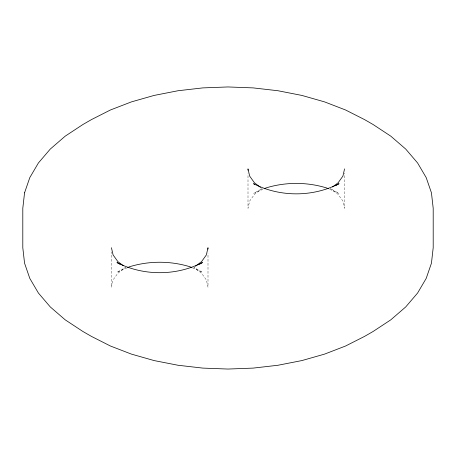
<?xml version="1.0" encoding="UTF-8"?>
<svg xmlns="http://www.w3.org/2000/svg" width="456" height="456" viewBox="0 0 456 456"><rect width="100%" height="100%" fill="white"/><g stroke="black" fill="none" stroke-linecap="round" stroke-linejoin="round"><path stroke-width="0.34" stroke-dasharray="2.28 1.71" d="M262.924 189.303L253.53 193.464L262.143 188.579L254.465 194.353L249.643 201.073L248.001 208.289L248.001 173.793M126.985 267.871L116.97 272.306L125.577 267.421L117.904 273.195L113.082 279.921L111.435 287.132L111.435 251.934M329.642 189.303L339.03 193.464L330.423 188.579L338.095 194.353L342.918 201.073L344.565 208.289L344.565 173.092M192.449 267.871L202.47 272.306L193.857 267.421L201.535 273.195L206.357 279.921L207.999 287.132L207.999 253.342"/><path stroke-width="0.68" d="M344.565 168.868L342.918 176.079L338.095 182.805L332.612 186.926M195.504 266.184L201.535 261.647L206.357 254.927L207.999 247.711L207.999 249.118M335.958 185.438L339.03 183.694C312.748 197.226 279.813 197.226 253.53 183.694L254.761 184.389M199.392 264.28L202.47 262.536C176.187 276.074 143.252 276.074 116.97 262.536L120.042 264.28M264.172 188.75L266.053 187.918C285.661 181.91 306.899 181.91 326.507 187.918L328.388 188.75M127.612 267.592L129.493 266.76C149.101 260.752 170.339 260.752 189.947 266.76L191.828 267.592M260.496 187.342L254.465 182.805L249.643 176.079L248.001 168.868L248.001 170.276M123.388 265.774L117.904 261.647L113.082 254.927L111.435 247.711M24.556 192.825L22.8 208.289L22.8 247.711L24.556 263.175L29.794 278.377L38.418 293.048L50.291 306.945L65.202 319.833L82.901 331.483L91.456 336.403L110.443 346.018L131.448 354.118L154.105 360.571L178.022 365.256L202.795 368.1L228 369.052L253.205 368.1L277.978 365.256L301.895 360.571L324.552 354.118L345.557 346.018L364.543 336.403L373.099 331.483L390.798 319.833L405.709 306.945L417.582 293.048L426.206 278.377L431.444 263.175L433.2 247.711L433.2 208.289L431.444 192.825L426.206 177.623L417.582 162.952L405.709 149.055L390.798 136.167L373.099 124.516L364.543 119.597L345.557 109.981L324.552 101.882L301.895 95.429L277.978 90.744L253.205 87.9L228 86.948L202.795 87.9L178.022 90.744L154.105 95.429L131.448 101.882L110.443 109.981L91.456 119.597L82.901 124.516L65.202 136.167L50.291 149.055L38.418 162.952L29.794 177.623L24.556 192.825"/></g></svg>
